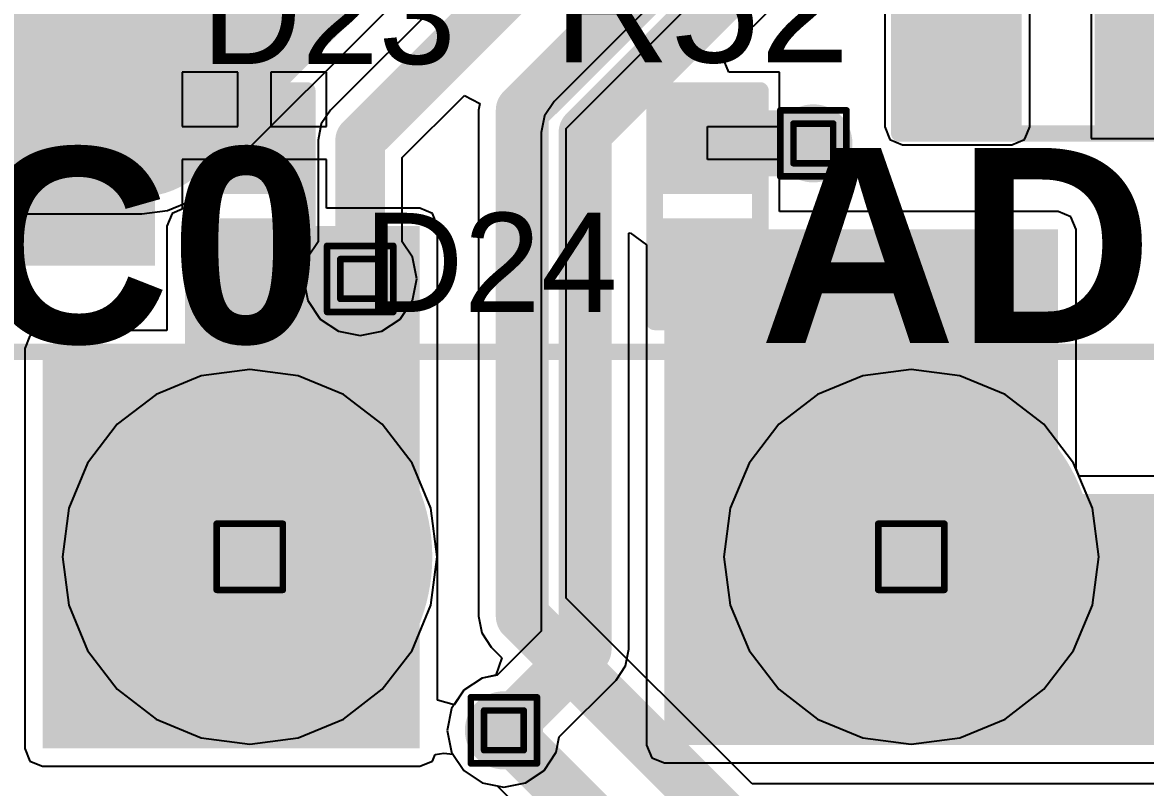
# Model space of a CAD drawing. Header units: inches. Extents: x -0.3 to 9.9, y -0.4 to 5.
# Drawn here: x 1.0019 to 1.3414, y 0.1742 to 0.4056 of the extents above; entities that cross this region are included whole.
import ezdxf

# ---------------------------------------------------------------- set-up
doc = ezdxf.new("R2010")
doc.units = ezdxf.units.IN
doc.header["$MEASUREMENT"] = 0
for name, color, linetype in [('Bottom Layer', 5, 'Continuous'), ('Bottom Solder', 6, 'Continuous'), ('Drill Drawing', 1, 'Continuous'), ('Multi-Layer', 9, 'Continuous'), ('Pad Holes', 156, 'Continuous'), ('Top Layer', 1, 'Continuous'), ('Top Overlay', 2, 'Continuous'), ('Top Paste', 8, 'Continuous'), ('Top Solder', 216, 'Continuous'), ('Via Holes', 16, 'Continuous')]:
    doc.layers.add(name, color=color, linetype=linetype)
doc.styles.add('Arial', font='', dxfattribs={"height": 0.2})
doc.styles.add('Arial_Bold', font='', dxfattribs={"height": 0.2})
doc.styles.get('Arial').set_extended_font_data('Arial')
doc.styles.get('Arial_Bold').set_extended_font_data('Arial', bold=True)

# ---------------------------------------------------------------- blocks, each defined once
blk = doc.blocks.new('HA0200500000G_6')
at = {"layer": 'Bottom Layer'}
h = blk.add_hatch(color=5, dxfattribs=at)
edge = h.paths.add_edge_path()
edge.add_arc((-0.1, 0.15), 0.05118, 0, 360)
h = blk.add_hatch(color=5, dxfattribs=at)
edge = h.paths.add_edge_path()
edge.add_arc((0.1, 0.15), 0.05118, 0, 360)
at = {"layer": 'Bottom Solder'}
h = blk.add_hatch(color=6, dxfattribs=at)
edge = h.paths.add_edge_path()
edge.add_arc((-0.1, 0.15), 0.05518, 0, 360)
h = blk.add_hatch(color=6, dxfattribs=at)
edge = h.paths.add_edge_path()
edge.add_arc((0.1, 0.15), 0.05518, 0, 360)
at = {"layer": 'Multi-Layer'}
h = blk.add_hatch(color=9, dxfattribs=at)
edge = h.paths.add_edge_path()
edge.add_arc((-0.1, 0.15), 0.05118, 0, 360)
h = blk.add_hatch(color=9, dxfattribs=at)
edge = h.paths.add_edge_path()
edge.add_arc((0.1, 0.15), 0.05118, 0, 360)
at = {"layer": 'Pad Holes'}
h = blk.add_hatch(color=7, dxfattribs=at)
edge = h.paths.add_edge_path()
edge.add_arc((-0.1, 0.15), 0.02559, 0, 360)
h = blk.add_hatch(color=7, dxfattribs=at)
edge = h.paths.add_edge_path()
edge.add_arc((0.1, 0.15), 0.02559, 0, 360)
at = {"layer": 'Top Layer'}
h = blk.add_hatch(color=1, dxfattribs=at)
edge = h.paths.add_edge_path()
edge.add_arc((-0.1, 0.15), 0.05118, 0, 360)
h = blk.add_hatch(color=1, dxfattribs=at)
edge = h.paths.add_edge_path()
edge.add_arc((0.1, 0.15), 0.05118, 0, 360)
at = {"layer": 'Top Solder'}
h = blk.add_hatch(color=216, dxfattribs=at)
edge = h.paths.add_edge_path()
edge.add_arc((-0.1, 0.15), 0.05518, 0, 360)
h = blk.add_hatch(color=216, dxfattribs=at)
edge = h.paths.add_edge_path()
edge.add_arc((0.1, 0.15), 0.05518, 0, 360)
at = {"layer": 'Top Overlay'}
blk.add_lwpolyline([(-0.301, 0.212, 0.005, 0.005, 0), (0.203, 0.212, 0.005, 0.005, 0)], format="xyseb", dxfattribs=at)
blk = doc.blocks.new('R___0603_21')
at = {"layer": 'Top Layer'}
for points in [[(-0.015, 0.0175), (-0.015, -0.0175), (-0.045, -0.0175), (-0.045, 0.0175)], [(0.045, 0.0175), (0.045, -0.0175), (0.015, -0.0175), (0.015, 0.0175)]]:
    blk.add_hatch(color=1, dxfattribs=at).paths.add_polyline_path(points)
at = {"layer": 'Top Paste'}
for points in [[(-0.015, 0.0175), (-0.015, -0.0175), (-0.045, -0.0175), (-0.045, 0.0175)], [(0.045, 0.0175), (0.045, -0.0175), (0.015, -0.0175), (0.015, 0.0175)]]:
    blk.add_hatch(color=8, dxfattribs=at).paths.add_polyline_path(points)
at = {"layer": 'Top Solder'}
for points in [[(-0.011, 0.0215), (-0.011, -0.0215), (-0.049, -0.0215), (-0.049, 0.0215)], [(0.049, 0.0215), (0.049, -0.0215), (0.011, -0.0215), (0.011, 0.0215)]]:
    blk.add_hatch(color=216, dxfattribs=at).paths.add_polyline_path(points)
at = {"layer": 'Top Overlay'}
for points in [[(-0.048, 0.021, 0.005, 0.005, 0), (-0.048, -0.021, 0.005, 0.005, 0)], [(0.048, 0.021, 0.005, 0.005, 0), (-0.048, 0.021, 0.005, 0.005, 0)], [(0.048, 0.021, 0.005, 0.005, 0), (0.048, -0.021, 0.005, 0.005, 0)], [(0.048, -0.021, 0.005, 0.005, 0), (-0.048, -0.021, 0.005, 0.005, 0)]]:
    blk.add_lwpolyline(points, format="xyseb", dxfattribs=at)
for points in [[(-0.04925, 0.021, 0.0025, 0.0025, 1), (-0.04675, 0.021, 0.0025, 0.0025, 1)], [(-0.04925, 0.021, 0.0025, 0.0025, 1), (-0.04675, 0.021, 0.0025, 0.0025, 1)], [(0.04675, 0.021, 0.0025, 0.0025, 1), (0.04925, 0.021, 0.0025, 0.0025, 1)], [(0.04675, 0.021, 0.0025, 0.0025, 1), (0.04925, 0.021, 0.0025, 0.0025, 1)], [(-0.04925, -0.021, 0.0025, 0.0025, 1), (-0.04675, -0.021, 0.0025, 0.0025, 1)], [(-0.04925, -0.021, 0.0025, 0.0025, 1), (-0.04675, -0.021, 0.0025, 0.0025, 1)], [(0.04675, -0.021, 0.0025, 0.0025, 1), (0.04925, -0.021, 0.0025, 0.0025, 1)], [(0.04675, -0.021, 0.0025, 0.0025, 1), (0.04925, -0.021, 0.0025, 0.0025, 1)]]:
    blk.add_lwpolyline(points, format="xyseb", close=True, dxfattribs=at)
blk = doc.blocks.new('D_____0402_145')
at = {"layer": 'Top Layer'}
for points in [[(-0.03051, -0.01181), (-0.03051, 0.01181), (-0.00768, 0.01181), (-0.00768, -0.01181)], [(0.00768, -0.01181), (0.00768, 0.01181), (0.03051, 0.01181), (0.03051, -0.01181)]]:
    blk.add_hatch(color=1, dxfattribs=at).paths.add_polyline_path(points)
at = {"layer": 'Top Paste'}
for points in [[(-0.03051, -0.01181), (-0.03051, 0.01181), (-0.00768, 0.01181), (-0.00768, -0.01181)], [(0.00768, -0.01181), (0.00768, 0.01181), (0.03051, 0.01181), (0.03051, -0.01181)]]:
    blk.add_hatch(color=8, dxfattribs=at).paths.add_polyline_path(points)
at = {"layer": 'Top Solder'}
for points in [[(-0.03451, -0.01581), (-0.03451, 0.01581), (-0.00368, 0.01581), (-0.00368, -0.01581)], [(0.00368, -0.01581), (0.00368, 0.01581), (0.03451, 0.01581), (0.03451, -0.01581)]]:
    blk.add_hatch(color=216, dxfattribs=at).paths.add_polyline_path(points)
at = {"layer": 'Top Overlay'}
for points in [[(-0.035, 0.016, 0.005, 0.005, 0), (0.035, 0.016, 0.005, 0.005, 0)], [(-0.035, 0.016, 0.005, 0.005, 0), (-0.035, -0.016, 0.005, 0.005, 0)], [(0.035, 0.016, 0.005, 0.005, 0), (0.035, -0.016, 0.005, 0.005, 0)], [(-0.035, -0.016, 0.005, 0.005, 0), (0.035, -0.016, 0.005, 0.005, 0)]]:
    blk.add_lwpolyline(points, format="xyseb", dxfattribs=at)
for points in [[(-0.03625, 0.016, 0.0025, 0.0025, 1), (-0.03375, 0.016, 0.0025, 0.0025, 1)], [(-0.03625, 0.016, 0.0025, 0.0025, 1), (-0.03375, 0.016, 0.0025, 0.0025, 1)], [(0.03375, 0.016, 0.0025, 0.0025, 1), (0.03625, 0.016, 0.0025, 0.0025, 1)], [(0.03375, 0.016, 0.0025, 0.0025, 1), (0.03625, 0.016, 0.0025, 0.0025, 1)], [(-0.03625, -0.016, 0.0025, 0.0025, 1), (-0.03375, -0.016, 0.0025, 0.0025, 1)], [(-0.03625, -0.016, 0.0025, 0.0025, 1), (-0.03375, -0.016, 0.0025, 0.0025, 1)], [(0.03375, -0.016, 0.0025, 0.0025, 1), (0.03625, -0.016, 0.0025, 0.0025, 1)], [(0.03375, -0.016, 0.0025, 0.0025, 1), (0.03625, -0.016, 0.0025, 0.0025, 1)]]:
    blk.add_lwpolyline(points, format="xyseb", close=True, dxfattribs=at)
blk = doc.blocks.new('D_____0402_146')
at = {"layer": 'Top Layer'}
for points in [[(-0.03051, -0.01181), (-0.03051, 0.01181), (-0.00768, 0.01181), (-0.00768, -0.01181)], [(0.00768, -0.01181), (0.00768, 0.01181), (0.03051, 0.01181), (0.03051, -0.01181)]]:
    blk.add_hatch(color=1, dxfattribs=at).paths.add_polyline_path(points)
at = {"layer": 'Top Paste'}
for points in [[(-0.03051, -0.01181), (-0.03051, 0.01181), (-0.00768, 0.01181), (-0.00768, -0.01181)], [(0.00768, -0.01181), (0.00768, 0.01181), (0.03051, 0.01181), (0.03051, -0.01181)]]:
    blk.add_hatch(color=8, dxfattribs=at).paths.add_polyline_path(points)
at = {"layer": 'Top Solder'}
for points in [[(-0.03451, -0.01581), (-0.03451, 0.01581), (-0.00368, 0.01581), (-0.00368, -0.01581)], [(0.00368, -0.01581), (0.00368, 0.01581), (0.03451, 0.01581), (0.03451, -0.01581)]]:
    blk.add_hatch(color=216, dxfattribs=at).paths.add_polyline_path(points)
at = {"layer": 'Top Overlay'}
for points in [[(-0.035, 0.016, 0.005, 0.005, 0), (0.035, 0.016, 0.005, 0.005, 0)], [(-0.035, 0.016, 0.005, 0.005, 0), (-0.035, -0.016, 0.005, 0.005, 0)], [(0.035, 0.016, 0.005, 0.005, 0), (0.035, -0.016, 0.005, 0.005, 0)], [(-0.035, -0.016, 0.005, 0.005, 0), (0.035, -0.016, 0.005, 0.005, 0)]]:
    blk.add_lwpolyline(points, format="xyseb", dxfattribs=at)
for points in [[(-0.03625, 0.016, 0.0025, 0.0025, 1), (-0.03375, 0.016, 0.0025, 0.0025, 1)], [(-0.03625, 0.016, 0.0025, 0.0025, 1), (-0.03375, 0.016, 0.0025, 0.0025, 1)], [(0.03375, 0.016, 0.0025, 0.0025, 1), (0.03625, 0.016, 0.0025, 0.0025, 1)], [(0.03375, 0.016, 0.0025, 0.0025, 1), (0.03625, 0.016, 0.0025, 0.0025, 1)], [(-0.03625, -0.016, 0.0025, 0.0025, 1), (-0.03375, -0.016, 0.0025, 0.0025, 1)], [(-0.03625, -0.016, 0.0025, 0.0025, 1), (-0.03375, -0.016, 0.0025, 0.0025, 1)], [(0.03375, -0.016, 0.0025, 0.0025, 1), (0.03625, -0.016, 0.0025, 0.0025, 1)], [(0.03375, -0.016, 0.0025, 0.0025, 1), (0.03625, -0.016, 0.0025, 0.0025, 1)]]:
    blk.add_lwpolyline(points, format="xyseb", close=True, dxfattribs=at)

msp = doc.modelspace()

# ---------------------------------------------------------------- hatches: boundary and pattern name
at = {"layer": 'Bottom Layer'}
h = msp.add_hatch(color=5, dxfattribs=at)
edge = h.paths.add_edge_path()
edge.add_arc((1.241, 0.369), 0.01181, 0, 360)
h = msp.add_hatch(color=5, dxfattribs=at)
edge = h.paths.add_edge_path()
edge.add_arc((1.104, 0.328), 0.01181, 0, 360)
h = msp.add_hatch(color=5, dxfattribs=at)
edge = h.paths.add_edge_path()
edge.add_arc((1.14746, 0.19146), 0.01181, 0, 360)
at = {"layer": 'Bottom Solder'}
h = msp.add_hatch(color=6, dxfattribs=at)
edge = h.paths.add_edge_path()
edge.add_arc((1.241, 0.369), 0.00591, 0, 360)
h = msp.add_hatch(color=6, dxfattribs=at)
edge = h.paths.add_edge_path()
edge.add_arc((1.104, 0.328), 0.00591, 0, 360)
h = msp.add_hatch(color=6, dxfattribs=at)
edge = h.paths.add_edge_path()
edge.add_arc((1.14746, 0.19146), 0.00591, 0, 360)
at = {"layer": 'Top Layer'}
for points in [[(0.929, 0.479), (0.929, 0.332), (1.04195, 0.332), (1.04195, 0.479)], [(1.301, 0.374), (1.301, 0.467), (1.268, 0.467), (1.268, 0.374)], [(1.122, 0.22), (1.122, 0.344), (1.051, 0.344), (1.051, 0.22)], [(1.29, 0.343), (1.196, 0.343), (1.196, 0.301), (1.29, 0.301)], [(1.315, 0.187), (1.315, 0.343), (1.196, 0.343), (1.196, 0.187)], [(1.008, 0.186), (1.122, 0.186), (1.122, 0.307), (1.008, 0.307)], [(1.235, 0.187), (1.465, 0.187), (1.465, 0.26295), (1.235, 0.26295)]]:
    msp.add_hatch(color=1, dxfattribs=at).paths.add_polyline_path(points)
h = msp.add_hatch(color=1, dxfattribs=at)
edge = h.paths.add_edge_path()
edge.add_arc((1.241, 0.369), 0.01181, 0, 360)
h = msp.add_hatch(color=1, dxfattribs=at)
edge = h.paths.add_edge_path()
edge.add_arc((1.104, 0.328), 0.01181, 0, 360)
h = msp.add_hatch(color=1, dxfattribs=at)
edge = h.paths.add_edge_path()
edge.add_arc((1.14746, 0.19146), 0.01181, 0, 360)
at = {"layer": 'Top Solder'}
h = msp.add_hatch(color=216, dxfattribs=at)
edge = h.paths.add_edge_path()
edge.add_arc((1.241, 0.369), 0.00591, 0, 360)
h = msp.add_hatch(color=216, dxfattribs=at)
edge = h.paths.add_edge_path()
edge.add_arc((1.104, 0.328), 0.00591, 0, 360)
h = msp.add_hatch(color=216, dxfattribs=at)
edge = h.paths.add_edge_path()
edge.add_arc((1.14746, 0.19146), 0.00591, 0, 360)
at = {"layer": 'Via Holes'}
h = msp.add_hatch(color=7, dxfattribs=at)
edge = h.paths.add_edge_path()
edge.add_arc((1.241, 0.369), 0.00591, 0, 360)
h = msp.add_hatch(color=7, dxfattribs=at)
edge = h.paths.add_edge_path()
edge.add_arc((1.104, 0.328), 0.00591, 0, 360)
h = msp.add_hatch(color=7, dxfattribs=at)
edge = h.paths.add_edge_path()
edge.add_arc((1.14746, 0.19146), 0.00591, 0, 360)

# ---------------------------------------------------------------- linework, layer by layer
at = {"layer": 'Bottom Layer'}
for p, q in [((1.28199, 0.56601), (1.09499, 0.37901)), ((1.16625, 0.37351), (1.26949, 0.47675)), ((1.05934, 0.35655), (1.15371, 0.45092)), ((1.11674, 0.36472), (1.13555, 0.38352)), ((1.13555, 0.38352), (1.14016, 0.38106)), ((1.14016, 0.38106), (1.13975, 0.379)), ((1.09499, 0.37901), (1.09223, 0.37488)), ((1.13975, 0.379), (1.13975, 0.226)), ((1.09223, 0.37488), (1.09126, 0.37)), ((1.16625, 0.23149), (1.16625, 0.37351)), ((1.09126, 0.37), (1.09126, 0.33918)), ((1.11674, 0.33918), (1.11674, 0.36472)), ((1.05308, 0.35174), (1.05934, 0.35655)), ((1.04578, 0.34872), (1.05308, 0.35174)), ((0.88923, 0.34769), (1.03795, 0.34769)), ((1.03795, 0.34769), (1.04578, 0.34872)), ((1.09126, 0.33918), (1.08816, 0.33456)), ((1.11984, 0.33456), (1.11674, 0.33918)), ((1.08816, 0.33456), (1.08686, 0.328)), ((1.12114, 0.328), (1.11984, 0.33456)), ((1.08686, 0.328), (1.08816, 0.32144)), ((1.11984, 0.32144), (1.12114, 0.328)), ((1.08816, 0.32144), (1.09188, 0.31588)), ((1.11612, 0.31588), (1.11984, 0.32144)), ((1.09188, 0.31588), (1.09744, 0.31216)), ((1.11056, 0.31216), (1.11612, 0.31588)), ((1.09744, 0.31216), (1.104, 0.31086)), ((1.104, 0.31086), (1.11056, 0.31216)), ((1.07062, 0.30061), (1.05596, 0.29868)), ((1.08529, 0.29868), (1.07062, 0.30061)), ((1.27062, 0.30061), (1.25596, 0.29868)), ((1.28529, 0.29868), (1.27062, 0.30061)), ((1.05596, 0.29868), (1.04229, 0.29302)), ((1.09896, 0.29302), (1.08529, 0.29868)), ((1.25596, 0.29868), (1.24229, 0.29302)), ((1.29896, 0.29302), (1.28529, 0.29868)), ((1.04229, 0.29302), (1.03055, 0.28402)), ((1.11069, 0.28402), (1.09896, 0.29302)), ((1.24229, 0.29302), (1.23055, 0.28402)), ((1.31069, 0.28402), (1.29896, 0.29302)), ((1.03055, 0.28402), (1.02155, 0.27228)), ((1.1197, 0.27228), (1.11069, 0.28402)), ((1.23055, 0.28402), (1.22155, 0.27228)), ((1.3197, 0.27228), (1.31069, 0.28402)), ((1.02155, 0.27228), (1.01589, 0.25862)), ((1.12536, 0.25862), (1.1197, 0.27228)), ((1.22155, 0.27228), (1.21589, 0.25862)), ((1.32536, 0.25862), (1.3197, 0.27228)), ((1.01589, 0.25862), (1.01396, 0.24395)), ((1.12729, 0.24395), (1.12536, 0.25862)), ((1.21589, 0.25862), (1.21396, 0.24395)), ((1.32729, 0.24395), (1.32536, 0.25862)), ((1.01396, 0.24395), (1.01589, 0.22928)), ((1.12536, 0.22928), (1.12729, 0.24395)), ((1.21396, 0.24395), (1.21589, 0.22928)), ((1.32536, 0.22928), (1.32729, 0.24395)), ((1.22249, 0.17525), (1.16625, 0.23149)), ((1.01589, 0.22928), (1.02155, 0.21562)), ((1.1197, 0.21562), (1.12536, 0.22928)), ((1.21589, 0.22928), (1.22155, 0.21562)), ((1.3197, 0.21562), (1.32536, 0.22928)), ((1.13975, 0.226), (1.14075, 0.22093)), ((1.14075, 0.22093), (1.14363, 0.21663)), ((1.02155, 0.21562), (1.03055, 0.20388)), ((1.11069, 0.20388), (1.1197, 0.21562)), ((1.14363, 0.21663), (1.14682, 0.21343)), ((1.22155, 0.21562), (1.23055, 0.20388)), ((1.31069, 0.20388), (1.3197, 0.21562)), ((1.14682, 0.21343), (1.14506, 0.20812)), ((1.1409, 0.20729), (1.13534, 0.20358)), ((1.14506, 0.20812), (1.1409, 0.20729)), ((1.03055, 0.20388), (1.04229, 0.19487)), ((1.09896, 0.19487), (1.11069, 0.20388)), ((1.23055, 0.20388), (1.24229, 0.19487)), ((1.29896, 0.19487), (1.31069, 0.20388)), ((1.13534, 0.20358), (1.13162, 0.19802)), ((1.13162, 0.19802), (1.13032, 0.19146)), ((1.04229, 0.19487), (1.05596, 0.18921)), ((1.08529, 0.18921), (1.09896, 0.19487)), ((1.24229, 0.19487), (1.25596, 0.18921)), ((1.28529, 0.18921), (1.29896, 0.19487)), ((1.13032, 0.19146), (1.13162, 0.1849)), ((1.05596, 0.18921), (1.07062, 0.18728)), ((1.07062, 0.18728), (1.08529, 0.18921)), ((1.25596, 0.18921), (1.27062, 0.18728)), ((1.27062, 0.18728), (1.28529, 0.18921)), ((1.13162, 0.1849), (1.13534, 0.17934)), ((1.13534, 0.17934), (1.1409, 0.17562)), ((1.1409, 0.17562), (1.14545, 0.17471)), ((1.14545, 0.17471), (1.19197, 0.1282)), ((3.20938, 0.17525), (1.22249, 0.17525))]:
    msp.add_line(p, q, dxfattribs=at)
for points in [[(1.104, 0.37, 0.015, 0.015, 0), (1.291, 0.557, 0.015, 0.015, 0)], [(1.03795, 0.37795, 0.05, 0.05, 0), (1.13232, 0.47232, 0.05, 0.05, 0)], [(1.153, 0.379, 0.016, 0.016, 0), (1.264, 0.49, 0.016, 0.016, 0)], [(0.88582, 0.37795, 0.05, 0.05, 0), (1.03795, 0.37795, 0.05, 0.05, 0)], [(1.153, 0.226, 0.016, 0.016, 0), (1.153, 0.379, 0.016, 0.016, 0)], [(1.104, 0.328, 0.015, 0.015, 0), (1.104, 0.37, 0.015, 0.015, 0)], [(1.153, 0.226, 0.016, 0.016, 0), (1.217, 0.162, 0.016, 0.016, 0)], [(1.14746, 0.19146, 0.016, 0.016, 0), (1.20134, 0.13757, 0.016, 0.016, 0)]]:
    msp.add_lwpolyline(points, format="xyseb", dxfattribs=at)
for points in [[(1.02545, 0.37795, 0.025, 0.025, 1), (1.05045, 0.37795, 0.025, 0.025, 1)], [(1.02545, 0.37795, 0.025, 0.025, 1), (1.05045, 0.37795, 0.025, 0.025, 1)], [(1.149, 0.379, 0.008, 0.008, 1), (1.157, 0.379, 0.008, 0.008, 1)], [(1.149, 0.379, 0.008, 0.008, 1), (1.157, 0.379, 0.008, 0.008, 1)], [(1.10025, 0.37, 0.0075, 0.0075, 1), (1.10775, 0.37, 0.0075, 0.0075, 1)], [(1.10025, 0.37, 0.0075, 0.0075, 1), (1.10775, 0.37, 0.0075, 0.0075, 1)], [(1.10025, 0.328, 0.0075, 0.0075, 1), (1.10775, 0.328, 0.0075, 0.0075, 1)], [(1.149, 0.226, 0.008, 0.008, 1), (1.157, 0.226, 0.008, 0.008, 1)], [(1.149, 0.226, 0.008, 0.008, 1), (1.157, 0.226, 0.008, 0.008, 1)], [(1.14346, 0.19146, 0.008, 0.008, 1), (1.15146, 0.19146, 0.008, 0.008, 1)]]:
    msp.add_lwpolyline(points, format="xyseb", close=True, dxfattribs=at)
at = {"layer": 'Drill Drawing'}
for points in [[(1.231, 0.379, 0.002, 0.002, 0), (1.251, 0.379, 0.002, 0.002, 0)], [(1.231, 0.359, 0.002, 0.002, 0), (1.231, 0.379, 0.002, 0.002, 0)], [(1.251, 0.359, 0.002, 0.002, 0), (1.251, 0.379, 0.002, 0.002, 0)], [(1.235, 0.375, 0.002, 0.002, 0), (1.247, 0.375, 0.002, 0.002, 0)], [(1.235, 0.363, 0.002, 0.002, 0), (1.235, 0.375, 0.002, 0.002, 0)], [(1.247, 0.363, 0.002, 0.002, 0), (1.247, 0.375, 0.002, 0.002, 0)], [(1.235, 0.363, 0.002, 0.002, 0), (1.247, 0.363, 0.002, 0.002, 0)], [(1.231, 0.359, 0.002, 0.002, 0), (1.251, 0.359, 0.002, 0.002, 0)], [(1.094, 0.338, 0.002, 0.002, 0), (1.114, 0.338, 0.002, 0.002, 0)], [(1.094, 0.318, 0.002, 0.002, 0), (1.094, 0.338, 0.002, 0.002, 0)], [(1.114, 0.318, 0.002, 0.002, 0), (1.114, 0.338, 0.002, 0.002, 0)], [(1.098, 0.334, 0.002, 0.002, 0), (1.11, 0.334, 0.002, 0.002, 0)], [(1.098, 0.322, 0.002, 0.002, 0), (1.098, 0.334, 0.002, 0.002, 0)], [(1.11, 0.322, 0.002, 0.002, 0), (1.11, 0.334, 0.002, 0.002, 0)], [(1.098, 0.322, 0.002, 0.002, 0), (1.11, 0.322, 0.002, 0.002, 0)], [(1.094, 0.318, 0.002, 0.002, 0), (1.114, 0.318, 0.002, 0.002, 0)], [(1.06062, 0.25395, 0.002, 0.002, 0), (1.08062, 0.25395, 0.002, 0.002, 0)], [(1.06062, 0.23395, 0.002, 0.002, 0), (1.06062, 0.25395, 0.002, 0.002, 0)], [(1.08062, 0.23395, 0.002, 0.002, 0), (1.08062, 0.25395, 0.002, 0.002, 0)], [(1.26062, 0.25395, 0.002, 0.002, 0), (1.28062, 0.25395, 0.002, 0.002, 0)], [(1.26062, 0.23395, 0.002, 0.002, 0), (1.26062, 0.25395, 0.002, 0.002, 0)], [(1.28062, 0.23395, 0.002, 0.002, 0), (1.28062, 0.25395, 0.002, 0.002, 0)], [(1.06062, 0.23395, 0.002, 0.002, 0), (1.08062, 0.23395, 0.002, 0.002, 0)], [(1.26062, 0.23395, 0.002, 0.002, 0), (1.28062, 0.23395, 0.002, 0.002, 0)], [(1.13746, 0.20146, 0.002, 0.002, 0), (1.15746, 0.20146, 0.002, 0.002, 0)], [(1.13746, 0.18146, 0.002, 0.002, 0), (1.13746, 0.20146, 0.002, 0.002, 0)], [(1.15746, 0.18146, 0.002, 0.002, 0), (1.15746, 0.20146, 0.002, 0.002, 0)], [(1.14146, 0.19746, 0.002, 0.002, 0), (1.15346, 0.19746, 0.002, 0.002, 0)], [(1.14146, 0.18546, 0.002, 0.002, 0), (1.14146, 0.19746, 0.002, 0.002, 0)], [(1.15346, 0.18546, 0.002, 0.002, 0), (1.15346, 0.19746, 0.002, 0.002, 0)], [(1.14146, 0.18546, 0.002, 0.002, 0), (1.15346, 0.18546, 0.002, 0.002, 0)], [(1.13746, 0.18146, 0.002, 0.002, 0), (1.15746, 0.18146, 0.002, 0.002, 0)]]:
    msp.add_lwpolyline(points, format="xyseb", dxfattribs=at)
for points in [[(1.2305, 0.379, 0.001, 0.001, 1), (1.2315, 0.379, 0.001, 0.001, 1)], [(1.2305, 0.379, 0.001, 0.001, 1), (1.2315, 0.379, 0.001, 0.001, 1)], [(1.2505, 0.379, 0.001, 0.001, 1), (1.2515, 0.379, 0.001, 0.001, 1)], [(1.2505, 0.379, 0.001, 0.001, 1), (1.2515, 0.379, 0.001, 0.001, 1)], [(1.2345, 0.375, 0.001, 0.001, 1), (1.2355, 0.375, 0.001, 0.001, 1)], [(1.2345, 0.375, 0.001, 0.001, 1), (1.2355, 0.375, 0.001, 0.001, 1)], [(1.2465, 0.375, 0.001, 0.001, 1), (1.2475, 0.375, 0.001, 0.001, 1)], [(1.2465, 0.375, 0.001, 0.001, 1), (1.2475, 0.375, 0.001, 0.001, 1)], [(1.2345, 0.363, 0.001, 0.001, 1), (1.2355, 0.363, 0.001, 0.001, 1)], [(1.2345, 0.363, 0.001, 0.001, 1), (1.2355, 0.363, 0.001, 0.001, 1)], [(1.2465, 0.363, 0.001, 0.001, 1), (1.2475, 0.363, 0.001, 0.001, 1)], [(1.2465, 0.363, 0.001, 0.001, 1), (1.2475, 0.363, 0.001, 0.001, 1)], [(1.2305, 0.359, 0.001, 0.001, 1), (1.2315, 0.359, 0.001, 0.001, 1)], [(1.2305, 0.359, 0.001, 0.001, 1), (1.2315, 0.359, 0.001, 0.001, 1)], [(1.2505, 0.359, 0.001, 0.001, 1), (1.2515, 0.359, 0.001, 0.001, 1)], [(1.2505, 0.359, 0.001, 0.001, 1), (1.2515, 0.359, 0.001, 0.001, 1)], [(1.0935, 0.338, 0.001, 0.001, 1), (1.0945, 0.338, 0.001, 0.001, 1)], [(1.0935, 0.338, 0.001, 0.001, 1), (1.0945, 0.338, 0.001, 0.001, 1)], [(1.1135, 0.338, 0.001, 0.001, 1), (1.1145, 0.338, 0.001, 0.001, 1)], [(1.1135, 0.338, 0.001, 0.001, 1), (1.1145, 0.338, 0.001, 0.001, 1)], [(1.0975, 0.334, 0.001, 0.001, 1), (1.0985, 0.334, 0.001, 0.001, 1)], [(1.0975, 0.334, 0.001, 0.001, 1), (1.0985, 0.334, 0.001, 0.001, 1)], [(1.1095, 0.334, 0.001, 0.001, 1), (1.1105, 0.334, 0.001, 0.001, 1)], [(1.1095, 0.334, 0.001, 0.001, 1), (1.1105, 0.334, 0.001, 0.001, 1)], [(1.0975, 0.322, 0.001, 0.001, 1), (1.0985, 0.322, 0.001, 0.001, 1)], [(1.0975, 0.322, 0.001, 0.001, 1), (1.0985, 0.322, 0.001, 0.001, 1)], [(1.1095, 0.322, 0.001, 0.001, 1), (1.1105, 0.322, 0.001, 0.001, 1)], [(1.1095, 0.322, 0.001, 0.001, 1), (1.1105, 0.322, 0.001, 0.001, 1)], [(1.0935, 0.318, 0.001, 0.001, 1), (1.0945, 0.318, 0.001, 0.001, 1)], [(1.0935, 0.318, 0.001, 0.001, 1), (1.0945, 0.318, 0.001, 0.001, 1)], [(1.1135, 0.318, 0.001, 0.001, 1), (1.1145, 0.318, 0.001, 0.001, 1)], [(1.1135, 0.318, 0.001, 0.001, 1), (1.1145, 0.318, 0.001, 0.001, 1)], [(1.06012, 0.25395, 0.001, 0.001, 1), (1.06112, 0.25395, 0.001, 0.001, 1)], [(1.06012, 0.25395, 0.001, 0.001, 1), (1.06112, 0.25395, 0.001, 0.001, 1)], [(1.08012, 0.25395, 0.001, 0.001, 1), (1.08112, 0.25395, 0.001, 0.001, 1)], [(1.08012, 0.25395, 0.001, 0.001, 1), (1.08112, 0.25395, 0.001, 0.001, 1)], [(1.26012, 0.25395, 0.001, 0.001, 1), (1.26112, 0.25395, 0.001, 0.001, 1)], [(1.26012, 0.25395, 0.001, 0.001, 1), (1.26112, 0.25395, 0.001, 0.001, 1)], [(1.28012, 0.25395, 0.001, 0.001, 1), (1.28112, 0.25395, 0.001, 0.001, 1)], [(1.28012, 0.25395, 0.001, 0.001, 1), (1.28112, 0.25395, 0.001, 0.001, 1)], [(1.06012, 0.23395, 0.001, 0.001, 1), (1.06112, 0.23395, 0.001, 0.001, 1)], [(1.06012, 0.23395, 0.001, 0.001, 1), (1.06112, 0.23395, 0.001, 0.001, 1)], [(1.08012, 0.23395, 0.001, 0.001, 1), (1.08112, 0.23395, 0.001, 0.001, 1)], [(1.08012, 0.23395, 0.001, 0.001, 1), (1.08112, 0.23395, 0.001, 0.001, 1)], [(1.26012, 0.23395, 0.001, 0.001, 1), (1.26112, 0.23395, 0.001, 0.001, 1)], [(1.26012, 0.23395, 0.001, 0.001, 1), (1.26112, 0.23395, 0.001, 0.001, 1)], [(1.28012, 0.23395, 0.001, 0.001, 1), (1.28112, 0.23395, 0.001, 0.001, 1)], [(1.28012, 0.23395, 0.001, 0.001, 1), (1.28112, 0.23395, 0.001, 0.001, 1)], [(1.13696, 0.20146, 0.001, 0.001, 1), (1.13796, 0.20146, 0.001, 0.001, 1)], [(1.13696, 0.20146, 0.001, 0.001, 1), (1.13796, 0.20146, 0.001, 0.001, 1)], [(1.15696, 0.20146, 0.001, 0.001, 1), (1.15796, 0.20146, 0.001, 0.001, 1)], [(1.15696, 0.20146, 0.001, 0.001, 1), (1.15796, 0.20146, 0.001, 0.001, 1)], [(1.14096, 0.19746, 0.001, 0.001, 1), (1.14196, 0.19746, 0.001, 0.001, 1)], [(1.14096, 0.19746, 0.001, 0.001, 1), (1.14196, 0.19746, 0.001, 0.001, 1)], [(1.15296, 0.19746, 0.001, 0.001, 1), (1.15396, 0.19746, 0.001, 0.001, 1)], [(1.15296, 0.19746, 0.001, 0.001, 1), (1.15396, 0.19746, 0.001, 0.001, 1)], [(1.14096, 0.18546, 0.001, 0.001, 1), (1.14196, 0.18546, 0.001, 0.001, 1)], [(1.14096, 0.18546, 0.001, 0.001, 1), (1.14196, 0.18546, 0.001, 0.001, 1)], [(1.15296, 0.18546, 0.001, 0.001, 1), (1.15396, 0.18546, 0.001, 0.001, 1)], [(1.15296, 0.18546, 0.001, 0.001, 1), (1.15396, 0.18546, 0.001, 0.001, 1)], [(1.13696, 0.18146, 0.001, 0.001, 1), (1.13796, 0.18146, 0.001, 0.001, 1)], [(1.13696, 0.18146, 0.001, 0.001, 1), (1.13796, 0.18146, 0.001, 0.001, 1)], [(1.15696, 0.18146, 0.001, 0.001, 1), (1.15796, 0.18146, 0.001, 0.001, 1)], [(1.15696, 0.18146, 0.001, 0.001, 1), (1.15796, 0.18146, 0.001, 0.001, 1)]]:
    msp.add_lwpolyline(points, format="xyseb", close=True, dxfattribs=at)
at = {"layer": 'Top Layer'}
for p, q in [((1.23733, 0.45637), (1.16263, 0.38167)), ((1.21358, 0.39513), (1.2522, 0.43375)), ((1.26259, 0.43375), (1.26259, 0.374)), ((1.30641, 0.374), (1.30641, 0.422)), ((1.325, 0.4155), (1.325, 0.3705)), ((1.2155, 0.39051), (1.21358, 0.39513)), ((1.067, 0.39051), (1.05019, 0.39051)), ((1.05019, 0.39051), (1.05019, 0.37409)), ((1.067, 0.37409), (1.067, 0.39051)), ((1.09381, 0.39051), (1.077, 0.39051)), ((1.077, 0.39051), (1.077, 0.37409)), ((1.09381, 0.37409), (1.09381, 0.39051)), ((1.23081, 0.39051), (1.2155, 0.39051)), ((1.23081, 0.37409), (1.23081, 0.39051)), ((1.16263, 0.38167), (1.15975, 0.37737)), ((1.15975, 0.37737), (1.15875, 0.37229)), ((1.05019, 0.37409), (1.067, 0.37409)), ((1.077, 0.37409), (1.09381, 0.37409)), ((1.209, 0.36409), (1.209, 0.37409)), ((1.209, 0.37409), (1.23081, 0.37409)), ((1.26259, 0.374), (1.26417, 0.37017)), ((1.305, 0.37059), (1.30641, 0.374)), ((1.15875, 0.37229), (1.15875, 0.22149)), ((1.26417, 0.37017), (1.268, 0.36859)), ((1.301, 0.36859), (1.30483, 0.37017)), ((1.30483, 0.37017), (1.30496, 0.3705)), ((1.30496, 0.3705), (1.305, 0.3705)), ((1.305, 0.3705), (1.305, 0.37059)), ((1.325, 0.3705), (1.365, 0.3705)), ((1.268, 0.36859), (1.301, 0.36859)), ((1.072, 0.36409), (1.05019, 0.36409)), ((1.05019, 0.36409), (1.05019, 0.34908)), ((1.09381, 0.36409), (1.072, 0.36409)), ((1.09381, 0.34941), (1.09381, 0.36409)), ((1.23081, 0.36409), (1.209, 0.36409)), ((1.23081, 0.34841), (1.23081, 0.36409)), ((1.04717, 0.34783), (1.04559, 0.344)), ((1.05019, 0.34908), (1.04717, 0.34783)), ((1.122, 0.34941), (1.09381, 0.34941)), ((1.12583, 0.34783), (1.122, 0.34941)), ((1.12741, 0.344), (1.12583, 0.34783)), ((1.315, 0.34841), (1.23081, 0.34841)), ((1.31883, 0.34683), (1.315, 0.34841)), ((1.32041, 0.343), (1.31883, 0.34683)), ((1.04559, 0.344), (1.04559, 0.31241)), ((1.12741, 0.307), (1.12741, 0.344)), ((1.32041, 0.27056), (1.32041, 0.343)), ((1.18525, 0.34183), (1.18559, 0.34194)), ((1.18525, 0.216), (1.18525, 0.34183)), ((1.18559, 0.34194), (1.19059, 0.33831)), ((1.19059, 0.33831), (1.19059, 0.301)), ((1.008, 0.31241), (1.00417, 0.31083)), ((1.04559, 0.31241), (1.008, 0.31241)), ((1.00417, 0.31083), (1.00259, 0.307)), ((1.00259, 0.307), (1.00259, 0.186)), ((1.12741, 0.20054), (1.12741, 0.307)), ((1.19059, 0.301), (1.19059, 0.187)), ((1.32132, 0.26836), (1.32041, 0.27056)), ((1.465, 0.26836), (1.32132, 0.26836)), ((1.15875, 0.22149), (1.14545, 0.2082)), ((1.18425, 0.21093), (1.18525, 0.216)), ((1.18137, 0.20663), (1.18425, 0.21093)), ((1.1409, 0.20729), (1.13534, 0.20358)), ((1.14545, 0.2082), (1.1409, 0.20729)), ((1.1642, 0.18945), (1.18137, 0.20663)), ((1.13241, 0.1992), (1.12741, 0.20054)), ((1.13534, 0.20358), (1.13241, 0.1992)), ((1.16329, 0.1849), (1.1642, 0.18945)), ((1.19059, 0.187), (1.19217, 0.18317)), ((1.00259, 0.186), (1.00417, 0.18217)), ((1.12583, 0.18217), (1.12666, 0.18419)), ((1.12666, 0.18419), (1.12932, 0.18457)), ((1.12932, 0.18457), (1.13203, 0.18428)), ((1.13203, 0.18428), (1.13534, 0.17934)), ((1.15958, 0.17934), (1.16329, 0.1849)), ((1.00417, 0.18217), (1.008, 0.18059)), ((1.008, 0.18059), (1.122, 0.18059)), ((1.122, 0.18059), (1.12583, 0.18217)), ((1.19217, 0.18317), (1.196, 0.18159)), ((1.196, 0.18159), (1.465, 0.18159)), ((1.13534, 0.17934), (1.1409, 0.17562)), ((1.15402, 0.17562), (1.15958, 0.17934)), ((1.1409, 0.17562), (1.14746, 0.17432)), ((1.14746, 0.17432), (1.15402, 0.17562))]:
    msp.add_line(p, q, dxfattribs=at)
for points in [[(1.172, 0.37229, 0.016, 0.016, 0), (1.24671, 0.447, 0.016, 0.016, 0)], [(1.172, 0.216, 0.016, 0.016, 0), (1.172, 0.37229, 0.016, 0.016, 0)], [(1.019, 0.364, 0.02, 0.02, 0), (1.02409, 0.36909, 0.02, 0.02, 0)], [(1.02409, 0.36909, 0.02, 0.02, 0), (1.072, 0.36909, 0.02, 0.02, 0)], [(1.20909, 0.369, 0.02, 0.02, 0), (1.241, 0.369, 0.02, 0.02, 0)], [(1.209, 0.36909, 0.01, 0.01, 0), (1.20909, 0.369, 0.01, 0.01, 0)], [(1.072, 0.33091, 0.015, 0.015, 0), (1.07491, 0.328, 0.015, 0.015, 0)], [(1.07491, 0.328, 0.015, 0.015, 0), (1.104, 0.328, 0.015, 0.015, 0)], [(1.076, 0.312, 0.015, 0.015, 0), (1.088, 0.312, 0.015, 0.015, 0)], [(1.069, 0.24, 0.015, 0.015, 0), (1.069, 0.24395, 0.015, 0.015, 0)], [(1.069, 0.24, 0.015, 0.015, 0), (1.071, 0.238, 0.015, 0.015, 0)], [(1.14746, 0.19146, 0.016, 0.016, 0), (1.172, 0.216, 0.016, 0.016, 0)]]:
    msp.add_lwpolyline(points, format="xyseb", dxfattribs=at)
for points in [[(1.168, 0.37229, 0.008, 0.008, 1), (1.176, 0.37229, 0.008, 0.008, 1)], [(1.168, 0.37229, 0.008, 0.008, 1), (1.176, 0.37229, 0.008, 0.008, 1)], [(1.01909, 0.36909, 0.01, 0.01, 1), (1.02909, 0.36909, 0.01, 0.01, 1)], [(1.01909, 0.36909, 0.01, 0.01, 1), (1.02909, 0.36909, 0.01, 0.01, 1)], [(1.067, 0.36909, 0.01, 0.01, 1), (1.077, 0.36909, 0.01, 0.01, 1)], [(1.20409, 0.369, 0.01, 0.01, 1), (1.21409, 0.369, 0.01, 0.01, 1)], [(1.236, 0.369, 0.01, 0.01, 1), (1.246, 0.369, 0.01, 0.01, 1)], [(1.014, 0.364, 0.01, 0.01, 1), (1.024, 0.364, 0.01, 0.01, 1)], [(1.2065, 0.36909, 0.005, 0.005, 1), (1.2115, 0.36909, 0.005, 0.005, 1)], [(1.20659, 0.369, 0.005, 0.005, 1), (1.21159, 0.369, 0.005, 0.005, 1)], [(1.06825, 0.33091, 0.0075, 0.0075, 1), (1.07575, 0.33091, 0.0075, 0.0075, 1)], [(1.07116, 0.328, 0.0075, 0.0075, 1), (1.07866, 0.328, 0.0075, 0.0075, 1)], [(1.07116, 0.328, 0.0075, 0.0075, 1), (1.07866, 0.328, 0.0075, 0.0075, 1)], [(1.10025, 0.328, 0.0075, 0.0075, 1), (1.10775, 0.328, 0.0075, 0.0075, 1)], [(1.07225, 0.312, 0.0075, 0.0075, 1), (1.07975, 0.312, 0.0075, 0.0075, 1)], [(1.08425, 0.312, 0.0075, 0.0075, 1), (1.09175, 0.312, 0.0075, 0.0075, 1)], [(1.06525, 0.24395, 0.0075, 0.0075, 1), (1.07275, 0.24395, 0.0075, 0.0075, 1)], [(1.06525, 0.24, 0.0075, 0.0075, 1), (1.07275, 0.24, 0.0075, 0.0075, 1)], [(1.06525, 0.24, 0.0075, 0.0075, 1), (1.07275, 0.24, 0.0075, 0.0075, 1)], [(1.06725, 0.238, 0.0075, 0.0075, 1), (1.07475, 0.238, 0.0075, 0.0075, 1)], [(1.168, 0.216, 0.008, 0.008, 1), (1.176, 0.216, 0.008, 0.008, 1)], [(1.168, 0.216, 0.008, 0.008, 1), (1.176, 0.216, 0.008, 0.008, 1)], [(1.14346, 0.19146, 0.008, 0.008, 1), (1.15146, 0.19146, 0.008, 0.008, 1)]]:
    msp.add_lwpolyline(points, format="xyseb", close=True, dxfattribs=at)

# ---------------------------------------------------------------- block references
for name, p, rotation in [('R___0603_21', (1.315, 0.393), 180), ('D_____0402_146', (1.072, 0.35), 90), ('D_____0402_145', (1.209, 0.35), 90)]:
    msp.add_blockref(name, p, dxfattribs=dict(rotation=rotation))
msp.add_blockref('HA0200500000G_6', (1.17062, 0.09395))

# ---------------------------------------------------------------- texts
at = {"layer": 'Top Overlay', "style": 'Arial'}
for s, height, p in [('R52', 0.035, (1.16235, 0.39351)), ('D23', 0.03, (1.05601, 0.393)), ('D24', 0.03, (1.10501, 0.318))]:
    msp.add_text(s, height=height, dxfattribs=at).set_placement(p)
at = {"layer": 'Top Overlay', "style": 'Arial_Bold'}
for s, p in [('ADC0', (0.86782, 0.30864)), ('ADC1', (1.22464, 0.30858))]:
    msp.add_text(s, height=0.059055, rotation=360, dxfattribs=at).set_placement(p)

doc.saveas('drawing.dxf')
